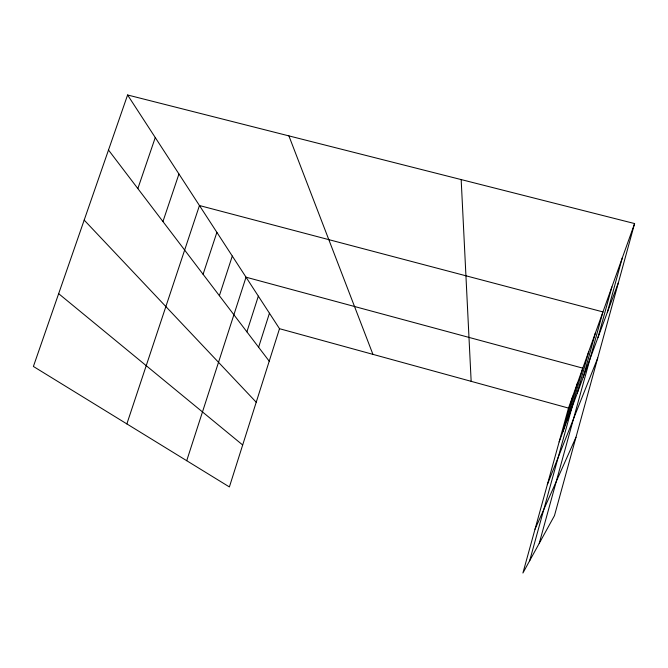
<?xml version="1.0" encoding="UTF-8"?>
<svg xmlns="http://www.w3.org/2000/svg" width="668" height="668" viewBox="0 0 668 668"><rect width="100%" height="100%" fill="white"/><g stroke="black" fill="none" stroke-linecap="round" stroke-linejoin="round"><path stroke-width="1" d="M634.6 223.563L554.473 515.646L522.91 573.019L568.493 408.073L634.6 223.563L127.596 94.981L33.4 366.456L229.391 486.939L279.508 328.698L127.596 94.981M562.974 431.628L572.777 396.116M567.207 420.23L577.519 382.881M529.657 560.769L582.797 368.143L246.033 277.195L186.714 460.703M577.219 393.335L588.708 351.644M583.181 377.303L595.372 333.048M539.226 543.36L602.945 311.914L199.456 205.535L126.862 423.904M597.994 337.474L611.905 286.906M607.354 312.332L622.325 257.815M258.608 347.235L269.446 313.217M246.893 331.837L258.341 296.141M219.38 295.699L232.297 256.061M203.08 274.289L216.883 232.347M162.942 221.551L178.949 173.989M137.85 188.585L155.268 137.55M559.141 441.907L618.376 282.689M547.317 484.692L597.71 358.031M535.001 529.273L575.983 437.223M279.508 328.698L568.493 408.073M58.659 293.669L242.676 444.988M84.185 220.098L256.22 402.228M108.5 150.024L269.221 361.179M288.902 135.888L372.928 354.357M461.17 179.583L471.157 381.336"/></g></svg>
